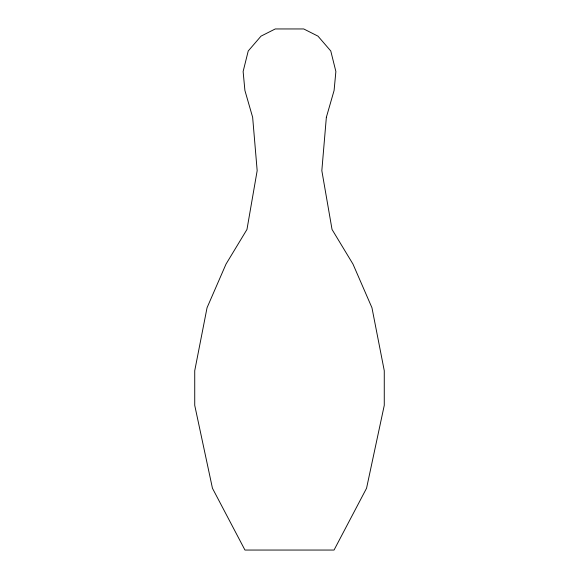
<?xml version="1.0" encoding="UTF-8"?>
<svg xmlns="http://www.w3.org/2000/svg" width="579" height="579" viewBox="0 0 579 579"><rect width="100%" height="100%" fill="white"/><g stroke="black" fill="none" stroke-linecap="round" stroke-linejoin="round"><path stroke-width="0.87" d="M326.353 117.313L321.83 170.646L332.035 229.465L352.987 264.104L371.95 307.731L384.268 370.705L384.268 405.336L366.55 488.249L334.04 550.05L244.96 550.05L212.45 488.249L194.732 405.336L194.732 370.705L207.05 307.731L226.013 264.104L246.965 229.465L257.17 170.646L252.647 117.313L244.91 90.469L243.122 71.514L248.225 50.988L261.02 36.144L275.264 28.95L303.736 28.95L317.98 36.144L330.775 50.988L335.878 71.514L334.09 90.469L326.353 117.313"/></g></svg>
